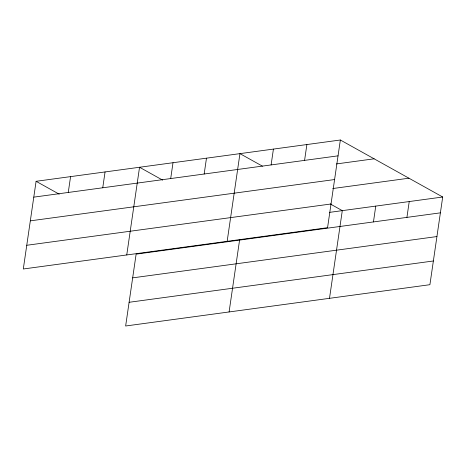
<?xml version="1.0" encoding="UTF-8"?>
<svg xmlns="http://www.w3.org/2000/svg" width="466" height="466" viewBox="0 0 466 466"><rect width="100%" height="100%" fill="white"/><g stroke="black" fill="none" stroke-linecap="round" stroke-linejoin="round"><path stroke-width="0.7" d="M36.092 181.303L23.3 268.993L327.563 227.693L340.355 140.004L36.092 181.303L59.234 194.194M68.263 192.458L70.576 176.62M102.747 187.781L105.06 171.942M126.752 254.949L139.544 167.259L162.681 180.15M170.702 178.554L173.008 162.716M204.172 174.01L206.479 158.178M227.158 241.318L239.949 153.634L262.463 166.176M229.091 311.952L239.576 240.101M271.107 164.923L273.42 149.091M304.578 160.386L306.884 144.547M329.503 298.327L342.294 210.638L330.411 204.021M373.452 221.933L375.765 206.094M406.923 217.389L409.23 201.551M340.355 140.004L442.7 197.007L429.908 284.697L125.645 325.996L136.124 254.145L440.387 212.845M33.779 197.141L338.042 155.842M336.388 163.939L374.128 158.813M30.325 220.849L334.588 179.55M332.73 188.538L408.927 178.198M26.76 245.279L331.023 203.98M329.474 212.38L442.7 197.007M132.67 277.858L436.933 236.553M129.105 302.288L433.368 260.983"/></g></svg>
